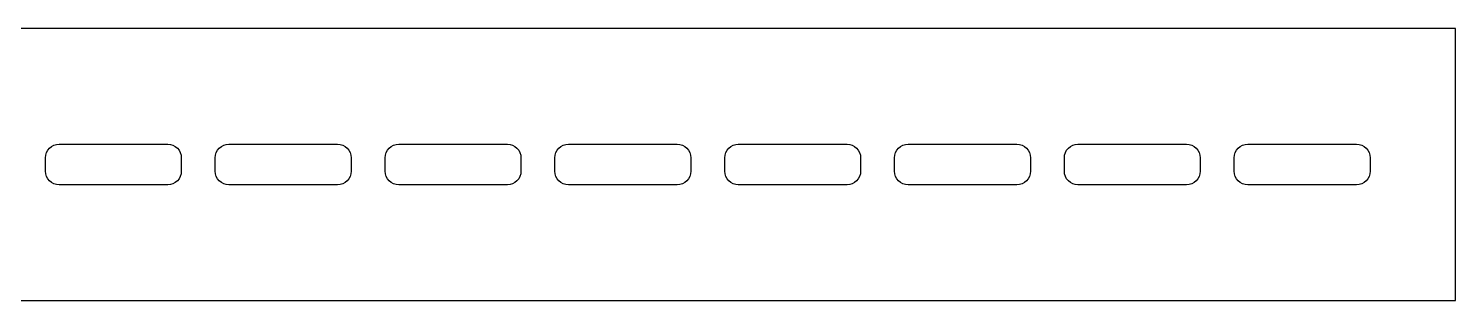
# Model space of a CAD drawing. Header units: millimetres. Extents: x 2517 to 4319, y 573 to 1664.
# Drawn here: x 3213.3 to 3423.3, y 1103.5 to 1143.5 of the extents above; entities that cross this region are included whole.
import ezdxf

# ---------------------------------------------------------------- set-up
doc = ezdxf.new("R2010")
doc.units = ezdxf.units.MM

# ---------------------------------------------------------------- blocks, each defined once
blk = doc.blocks.new('*U7')
at = {"ltscale": 2}
blk.add_lwpolyline([(0, 20), (0, -20), (895.8, -20), (895.8, 20), (0, 20)], dxfattribs=at)
for points in [[(690.23, 3), (706.23, 3, -0.414214), (708.23, 1), (708.23, -1, -0.414214), (706.23, -3), (690.23, -3, -0.414214), (688.23, -1), (688.23, 1, -0.414214)], [(715.23, 3), (731.23, 3, -0.414214), (733.23, 1), (733.23, -1, -0.414214), (731.23, -3), (715.23, -3, -0.414214), (713.23, -1), (713.23, 1, -0.414214)], [(740.23, 3), (756.23, 3, -0.414214), (758.23, 1), (758.23, -1, -0.414214), (756.23, -3), (740.23, -3, -0.414214), (738.23, -1), (738.23, 1, -0.414214)], [(765.23, 3), (781.23, 3, -0.414214), (783.23, 1), (783.23, -1, -0.414214), (781.23, -3), (765.23, -3, -0.414214), (763.23, -1), (763.23, 1, -0.414214)], [(790.23, 3), (806.23, 3, -0.414214), (808.23, 1), (808.23, -1, -0.414214), (806.23, -3), (790.23, -3, -0.414214), (788.23, -1), (788.23, 1, -0.414214)], [(815.23, 3), (831.23, 3, -0.414214), (833.23, 1), (833.23, -1, -0.414214), (831.23, -3), (815.23, -3, -0.414214), (813.23, -1), (813.23, 1, -0.414214)], [(840.23, 3), (856.23, 3, -0.414214), (858.23, 1), (858.23, -1, -0.414214), (856.23, -3), (840.23, -3, -0.414214), (838.23, -1), (838.23, 1, -0.414214)], [(865.23, 3), (881.23, 3, -0.414214), (883.23, 1), (883.23, -1, -0.414214), (881.23, -3), (865.23, -3, -0.414214), (863.23, -1), (863.23, 1, -0.414214)]]:
    blk.add_lwpolyline(points, format="xyb", close=True, dxfattribs=at)

msp = doc.modelspace()

# ---------------------------------------------------------------- block references
at = {"color": 1}
msp.add_blockref('*U7', (2527.54, 1123.49), dxfattribs=at)

doc.saveas('drawing.dxf')
